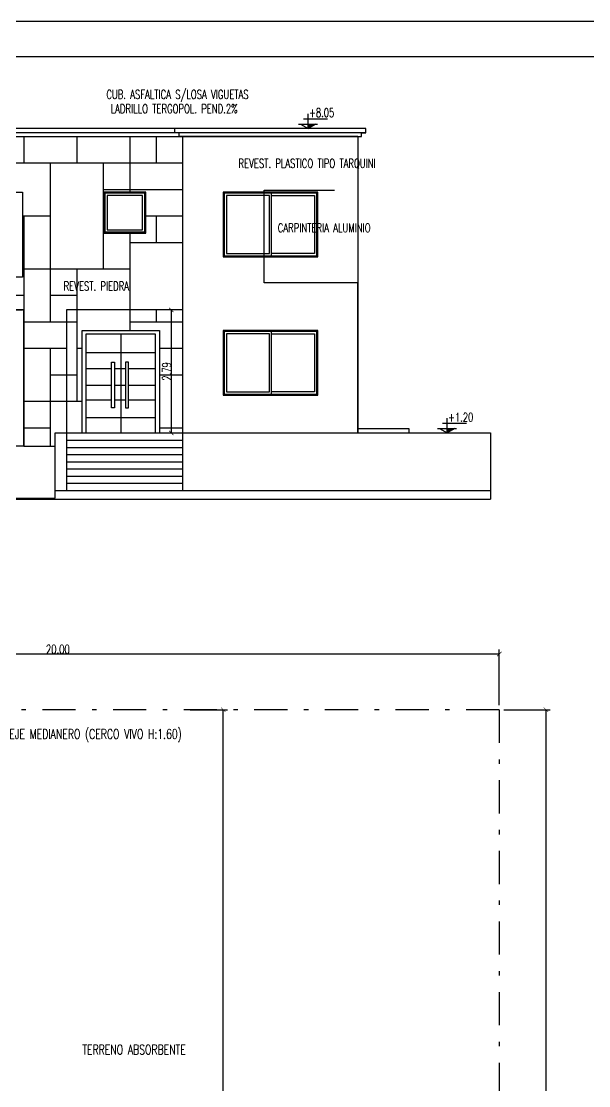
# Model space of a CAD drawing. Header units: millimetres. Extents: x 237 to 802, y 86 to 296.
# Drawn here: x 370.36 to 383.21, y 143.51 to 167.62 of the extents above; entities that cross this region are included whole.
import ezdxf

# ---------------------------------------------------------------- set-up
doc = ezdxf.new("R2010")
doc.units = ezdxf.units.MM
doc.linetypes.add('2040-Superposicion Puentes 20-21-22 con cintas TDC-023-024-025$0$DASHDOT2', pattern=[0.5, 0.25, -0.125, 0, -0.125])
doc.layers.get('Defpoints').update_dxf_attribs({"color": 254})
for name, color, linetype in [('02', 1, 'Continuous'), ('02-CARPINTERÍAS', 9, 'Continuous'), ('04', 2, 'Continuous'), ('pl', 7, 'Continuous'), ('texto', 1, 'Continuous'), ('vistas', 1, 'Continuous')]:
    doc.layers.add(name, color=color, linetype=linetype)
doc.styles.add('GRAL', font='romans.shx', dxfattribs={"width": 0.7})
doc.dimstyles.new('C-100-2', dxfattribs={"dimscale": 0, "dimtxt": 0.2, "dimasz": 0.1, "dimexe": 0.1, "dimexo": 0.1, "dimgap": 0.005, "dimtad": 1, "dimzin": 0, "dimdsep": 46, "dimtxsty": 'GRAL', "dimblk1": 'ARCHTICK', "dimblk2": 'ARCHTICK', "dimsah": 1, "dimcen": 0, "dimclrd": 9, "dimclre": 9, "dimclrt": 1, "dimazin": 0, "dimtfac": 1, "dimtofl": 0, "dimtmove": 0, "dimatfit": 2, "dimldrblk": 'ARCHTICK', "dimfxl": 0, "dimtolj": 1, "dimtzin": 0, "dimarcsym": 0})

# ---------------------------------------------------------------- blocks, each defined once
blk = doc.blocks.new('_ArchTick')
at = {"color": 0, "linetype": 'ByBlock', "const_width": 0.15}
blk.add_lwpolyline([(-0.5, -0.5), (0.5, 0.5)], dxfattribs=at)
blk = doc.blocks.new('*D34')
at = {"color": 9, "lineweight": -2}
for p, q in [((361.188, 152.125), (361.188, 153.389)), ((361.188, 153.289), (381.188, 153.289)), ((381.188, 152.125), (381.188, 153.389))]:
    blk.add_line(p, q, dxfattribs=at)
at = {"layer": 'Defpoints', "color": 0}
for p in [(381.188, 153.289), (361.188, 152.025), (381.188, 152.025)]:
    blk.add_point(p, dxfattribs=at)
at = {"color": 9, "lineweight": -2, "xscale": 0.1, "yscale": 0.1, "zscale": 0.1, "rotation": 180}
blk.add_blockref('_ArchTick', (361.188, 153.289), dxfattribs=at)
at = {"color": 9, "lineweight": -2, "xscale": 0.1, "yscale": 0.1, "zscale": 0.1}
blk.add_blockref('_ArchTick', (381.188, 153.289), dxfattribs=at)
at = {"color": 1, "insert": (371.188, 153.394), "char_height": 0.2, "attachment_point": 5, "style": 'GRAL'}
blk.add_mtext('\\A1;20.00', dxfattribs=at)
blk = doc.blocks.new('*D35')
at = {"color": 9, "lineweight": -2}
for p, q in [((381.288, 152.025), (382.343, 152.025)), ((382.243, 152.025), (382.243, 105.615)), ((381.288, 105.615), (382.343, 105.615))]:
    blk.add_line(p, q, dxfattribs=at)
at = {"layer": 'Defpoints', "color": 0}
for p in [(381.188, 152.025), (381.188, 105.615), (382.243, 105.615)]:
    blk.add_point(p, dxfattribs=at)
at = {"color": 9, "lineweight": -2, "xscale": 0.1, "yscale": 0.1, "zscale": 0.1}
for p, rotation in [((382.243, 152.025), 90), ((382.243, 105.615), 270)]:
    blk.add_blockref('_ArchTick', p, dxfattribs=dict(at, rotation=rotation))
at = {"color": 1, "insert": (382.138, 128.82), "char_height": 0.2, "attachment_point": 5, "rotation": 90, "style": 'GRAL'}
blk.add_mtext('\\A1;46.41', dxfattribs=at)
blk = doc.blocks.new('*D204')
at = {"color": 9, "lineweight": -2}
for p, q in [((373.915, 161.085), (373.656, 161.085)), ((373.756, 161.085), (373.756, 158.295)), ((373.915, 158.295), (373.656, 158.295))]:
    blk.add_line(p, q, dxfattribs=at)
at = {"layer": 'Defpoints', "color": 0}
for p in [(374.015, 161.085), (373.756, 158.295), (374.015, 158.295)]:
    blk.add_point(p, dxfattribs=at)
at = {"color": 9, "lineweight": -2, "xscale": 0.1, "yscale": 0.1, "zscale": 0.1}
for p, rotation in [((373.756, 161.085), 90), ((373.756, 158.295), 270)]:
    blk.add_blockref('_ArchTick', p, dxfattribs=dict(at, rotation=rotation))
at = {"color": 1, "insert": (373.651, 159.69), "char_height": 0.2, "attachment_point": 5, "rotation": 90, "style": 'GRAL'}
blk.add_mtext('\\A1;2.79', dxfattribs=at)
blk = doc.blocks.new('*D207')
at = {"color": 9, "lineweight": -2}
for p, q in [((374.188, 152.025), (375.034, 152.025)), ((374.934, 133.165), (374.934, 152.025)), ((374.188, 133.165), (375.034, 133.165))]:
    blk.add_line(p, q, dxfattribs=at)
at = {"layer": 'Defpoints', "color": 0}
for p in [(374.088, 152.025), (374.934, 152.025), (374.088, 133.165)]:
    blk.add_point(p, dxfattribs=at)
at = {"color": 9, "lineweight": -2, "xscale": 0.1, "yscale": 0.1, "zscale": 0.1}
for p, rotation in [((374.934, 152.025), 90), ((374.934, 133.165), 270)]:
    blk.add_blockref('_ArchTick', p, dxfattribs=dict(at, rotation=rotation))
at = {"color": 1, "insert": (374.829, 142.595), "char_height": 0.2, "attachment_point": 5, "rotation": 90, "style": 'GRAL'}
blk.add_mtext('\\A1;18.86', dxfattribs=at)

msp = doc.modelspace()

# ---------------------------------------------------------------- hatches: boundary and pattern name
at = {"layer": '04'}
h = msp.add_hatch(dxfattribs=at)
h.set_pattern_fill('ANSI36', color=1, scale=0.0004, style=0)
h.set_pattern_definition([(45, (-306.6338568, -301.6356734), (0.000673519209, 0.0024695704333), [0.003175, -0.000635, 0, -0.000635])])
h.paths.add_polyline_path([(377.0307, 165.2936), (376.856, 165.2936), (376.856, 165.1953)])
h = msp.add_hatch(dxfattribs=at)
h.set_pattern_fill('ANSI36', color=1, scale=0.0004, style=0)
h.set_pattern_definition([(45, (-303.4842459, -308.5356734), (0.000673519209, 0.0024695704333), [0.003175, -0.000635, 0, -0.000635])])
h.paths.add_polyline_path([(380.1803, 158.3936), (380.0056, 158.3936), (380.0056, 158.2953)])

# ---------------------------------------------------------------- linework, layer by layer
for p, q in [((378.1649, 165.1953), (363.7149, 165.1953)), ((378.1649, 165.0953), (363.8149, 165.0953)), ((368.6149, 165.0152), (374.0149, 165.0152)), ((370.4149, 165.0152), (370.4149, 164.4152)), ((371.6149, 165.0152), (371.6149, 164.4152)), ((372.8149, 165.0152), (372.8149, 163.8152)), ((373.4149, 165.0152), (373.4149, 164.4152)), ((373.8349, 165.0953), (373.8349, 165.1953)), ((373.9349, 165.0953), (373.8349, 165.0953)), ((373.9349, 165.0152), (373.9349, 165.0953)), ((374.0149, 165.0152), (373.9349, 165.0152)), ((377.9849, 165.0152), (374.0149, 165.0152)), ((374.0149, 165.0152), (374.0149, 158.2953)), ((374.0149, 165.0152), (377.9849, 165.0152)), ((377.9849, 165.0152), (377.9849, 158.2953)), ((377.9849, 165.0152), (378.0649, 165.0152)), ((378.0649, 165.0152), (378.0649, 165.0953)), ((378.0649, 165.0953), (378.1649, 165.0953)), ((378.1649, 165.0953), (378.1649, 165.1953)), ((368.6149, 164.4152), (374.0149, 164.4152)), ((371.0149, 164.4152), (371.0149, 160.8152)), ((372.2149, 164.4152), (372.2149, 162.0152)), ((372.2149, 163.8152), (374.0149, 163.8152)), ((372.8149, 163.8152), (372.8149, 163.7554)), ((370.3849, 163.2152), (371.0149, 163.2152)), ((370.4149, 163.2152), (370.4149, 157.9953)), ((373.1799, 163.2152), (374.0149, 163.2152)), ((373.4149, 163.2152), (373.4149, 162.6152)), ((372.8149, 162.8254), (372.8149, 161.0853)), ((370.3849, 162.6152), (370.4149, 162.6152)), ((372.8149, 162.6152), (374.0149, 162.6152)), ((370.3849, 162.0152), (372.8149, 162.0152)), ((371.6149, 162.0152), (371.6149, 161.0853)), ((369.2149, 161.4152), (370.4149, 161.4152)), ((371.0149, 161.4152), (371.6149, 161.4152)), ((363.8849, 161.0853), (370.3849, 161.0853)), ((371.3849, 161.0853), (371.3849, 158.2953)), ((374.0149, 161.0853), (371.3849, 161.0853)), ((371.6149, 161.0853), (371.6149, 159.0152)), ((372.8149, 161.0853), (372.8149, 160.6199)), ((373.4149, 161.0853), (373.4149, 160.8152)), ((370.4149, 160.8152), (371.6149, 160.8152)), ((372.8149, 160.8152), (374.0149, 160.8152)), ((370.4149, 160.2152), (371.3849, 160.2152)), ((371.0149, 160.2152), (371.0149, 157.9953)), ((371.6149, 160.2152), (371.7349, 160.2152)), ((373.4899, 160.2152), (374.0149, 160.2152)), ((371.0149, 159.6152), (371.6149, 159.6152)), ((373.4899, 159.6152), (374.0149, 159.6152)), ((370.4149, 159.0152), (371.7349, 159.0152)), ((370.4149, 158.4152), (371.0149, 158.4152)), ((371.1249, 156.9953), (371.1249, 158.2953)), ((371.1249, 158.2953), (371.3849, 158.2953)), ((371.3849, 158.2953), (380.9849, 158.2953)), ((371.3849, 158.2953), (371.3849, 156.9953)), ((373.4899, 158.4152), (374.0149, 158.4152)), ((374.0149, 158.2953), (374.0149, 156.9953)), ((377.9849, 158.3953), (379.1349, 158.3953)), ((379.1349, 158.3953), (379.1349, 158.2953)), ((380.9849, 158.2953), (380.9849, 156.7953)), ((370.4149, 157.9953), (363.8849, 157.9953)), ((370.4149, 157.9953), (371.1249, 157.9953)), ((357.3849, 156.7953), (380.9849, 156.7953))]:
    msp.add_line(p, q)
at = {"color": 9}
for p, q in [((375.8598, 161.6953), (375.8598, 163.7953)), ((375.8598, 163.7953), (377.4548, 163.7953)), ((377.9849, 161.6953), (375.8598, 161.6953)), ((377.9849, 158.2953), (377.9849, 161.6953))]:
    msp.add_line(p, q, dxfattribs=at)
at = {"color": 7, "linetype": '2040-Superposicion Puentes 20-21-22 con cintas TDC-023-024-025$0$DASHDOT2', "ltscale": 3}
for q in [(361.1879, 152.0253), (381.1879, 105.6153)]:
    msp.add_line((381.1879, 152.0253), q, dxfattribs=at)
for points in [[(370.4149, 157.9953), (370.4149, 161.0853), (363.8849, 161.0853), (363.8849, 158.2953)], [(371.3849, 158.1328), (374.0149, 158.1328)], [(371.3849, 157.9703), (374.0149, 157.9703)], [(371.3849, 157.8078), (374.0149, 157.8078)], [(371.3849, 157.6453), (374.0149, 157.6453)], [(371.3849, 157.4828), (374.0149, 157.4828)], [(371.3849, 157.3203), (374.0149, 157.3203)], [(371.3849, 157.1578), (374.0149, 157.1578)], [(357.3849, 156.7953), (357.3849, 156.9953), (363.4251, 156.9953), (363.8849, 156.8153), (371.1249, 156.8153), (371.1249, 156.9953), (380.9849, 156.9953)]]:
    msp.add_lwpolyline(points)
at = {"layer": '02', "color": 1}
for p, q in [((376.856, 165.1953), (376.856, 165.5291)), ((376.6406, 165.2936), (377.0713, 165.2936)), ((376.6812, 165.2936), (376.856, 165.1953)), ((377.0307, 165.2936), (376.856, 165.1953)), ((380.0056, 158.2953), (380.0056, 158.6291)), ((379.7902, 158.3936), (380.2209, 158.3936)), ((379.8308, 158.3936), (380.0056, 158.2953)), ((380.1803, 158.3936), (380.0056, 158.2953))]:
    msp.add_line(p, q, dxfattribs=at)
at = {"layer": '02-CARPINTERÍAS'}
for p, q in [((371.7349, 160.6199), (373.4899, 160.6199)), ((371.7349, 158.2953), (371.7349, 160.6199)), ((371.8327, 158.2953), (371.8327, 160.5393)), ((371.8327, 160.5393), (373.392, 160.5393)), ((372.6124, 160.5393), (372.6124, 158.2953)), ((373.392, 160.5393), (373.392, 158.2953)), ((373.4899, 160.6199), (373.4899, 158.2953)), ((373.392, 160.1155), (371.8327, 160.1155)), ((372.4008, 159.7486), (371.8327, 159.7486)), ((372.4008, 159.8998), (372.4729, 159.8998)), ((372.4008, 158.8674), (372.4008, 159.8998)), ((372.4729, 159.8998), (372.4729, 158.8674)), ((372.7187, 159.7486), (372.4729, 159.7486)), ((372.7908, 159.8998), (372.7187, 159.8998)), ((372.7187, 159.8998), (372.7187, 158.8642)), ((372.7908, 158.8642), (372.7908, 159.8998)), ((373.392, 159.7486), (372.7908, 159.7486)), ((372.4008, 159.3748), (371.8327, 159.3748)), ((372.7187, 159.3748), (372.4729, 159.3748)), ((373.392, 159.3748), (372.7908, 159.3748)), ((372.4008, 159.0418), (371.8327, 159.0418)), ((372.7187, 159.0418), (372.4729, 159.0418)), ((373.392, 159.0418), (372.7908, 159.0418)), ((372.4729, 158.8674), (372.4008, 158.8674)), ((372.7187, 158.8642), (372.7908, 158.8642)), ((373.392, 158.6409), (371.8327, 158.6409))]:
    msp.add_line(p, q, dxfattribs=at)
for points in [[(370.3849, 163.7554), (370.3849, 161.8254), (369.6149, 161.8254), (369.6149, 163.7554)], [(372.2299, 162.8254), (373.1799, 162.8254), (373.1799, 163.7554), (372.2299, 163.7554)], [(372.2549, 162.8504), (373.1549, 162.8504), (373.1549, 163.7304), (372.2549, 163.7304)], [(372.3049, 162.9004), (373.1049, 162.9004), (373.1049, 163.6804), (372.3049, 163.6804)], [(374.9299, 162.2854), (377.0799, 162.2854), (377.0799, 163.7554), (374.9299, 163.7554)], [(374.9549, 162.3104), (377.0549, 162.3104), (377.0549, 163.7304), (374.9549, 163.7304)], [(376.0299, 163.7304), (374.9549, 163.7304), (374.9549, 162.3104), (376.0299, 162.3104)], [(375.9799, 163.6804), (375.0049, 163.6804), (375.0049, 162.3604), (375.9799, 162.3604)], [(376.0299, 163.6804), (377.0049, 163.6804), (377.0049, 162.3604), (376.0299, 162.3604)], [(374.9299, 159.1499), (377.0799, 159.1499), (377.0799, 160.6199), (374.9299, 160.6199)], [(374.9549, 159.1749), (377.0549, 159.1749), (377.0549, 160.5949), (374.9549, 160.5949)], [(376.0299, 160.5949), (374.9549, 160.5949), (374.9549, 159.1749), (376.0299, 159.1749)], [(375.9799, 160.5449), (375.0049, 160.5449), (375.0049, 159.2249), (375.9799, 159.2249)], [(376.0299, 160.5449), (377.0049, 160.5449), (377.0049, 159.2249), (376.0299, 159.2249)]]:
    msp.add_lwpolyline(points, close=True, dxfattribs=at)
at = {"layer": 'pl'}
for p, q in [((355.0846, 167.6243), (443.6846, 167.6243)), ((355.8846, 166.8243), (442.8846, 166.8243))]:
    msp.add_line(p, q, dxfattribs=at)
at = {"layer": 'vistas'}
for p, q in [((376.7526, 165.4176), (377.2942, 165.4176)), ((379.9022, 158.5176), (380.4438, 158.5176))]:
    msp.add_line(p, q, dxfattribs=at)

# ---------------------------------------------------------------- texts
at = {"layer": '02', "style": 'GRAL', "width": 0.7}
for s, height, p in [('CUB. ASFALTICA S/LOSA VIGUETAS', 0.2, (372.2869, 165.8678)), ('LADRILLO TERGOPOL. PEND.2%%%', 0.2, (372.3838, 165.544)), ('REVEST. PLASTICO TIPO TARQUINI', 0.2, (375.2794, 164.3046)), ('CARPINTERIA ALUMINIO', 0.2, (376.1705, 162.8436)), ('REVEST. PIEDRA', 0.2, (371.3176, 161.5253)), ('EJE MEDIANERO (CERCO VIVO H:1.60)', 0.22, (370.0879, 151.3648)), ('TERRENO ABSORBENTE', 0.22, (371.7433, 144.214))]:
    msp.add_text(s, height=height, dxfattribs=at).set_placement(p)
at = {"layer": 'texto', "style": 'GRAL', "width": 0.7}
for s, p in [('+8.05', (376.8786, 165.4541)), ('+1.20', (380.0282, 158.5541))]:
    msp.add_text(s, height=0.198, dxfattribs=at).set_placement(p)

# ---------------------------------------------------------------- dimensions: what is measured, and where the dimension line sits
at = {"color": 9}
for base, p1, p2, picture, middle in [((373.7559, 158.2953), (374.0149, 161.0853), (374.0149, 158.2953), '*D204', (373.6509, 159.6903)), ((374.9337, 152.0253), (374.0879, 133.1653), (374.0879, 152.0253), '*D207', (374.8287, 142.5953)), ((382.2426, 105.6153), (381.1879, 152.0253), (381.1879, 105.6153), '*D35', (382.1376, 128.8203))]:
    dim = msp.add_linear_dim(base=base, p1=p1, p2=p2, angle=90, dimstyle='C-100-2', override={"dimscale": 1}, dxfattribs=at)
    dim.commit()
    dim.dimension.update_dxf_attribs({"geometry": picture, "text_midpoint": middle})
dim = msp.add_linear_dim(base=(381.1879, 153.2886), p1=(361.1879, 152.0253), p2=(381.1879, 152.0253), dimstyle='C-100-2', override={"dimscale": 1}, dxfattribs=at)
dim.commit()
dim.dimension.update_dxf_attribs({"geometry": '*D34', "text_midpoint": (371.1879, 153.3936)})

doc.saveas('drawing.dxf')
